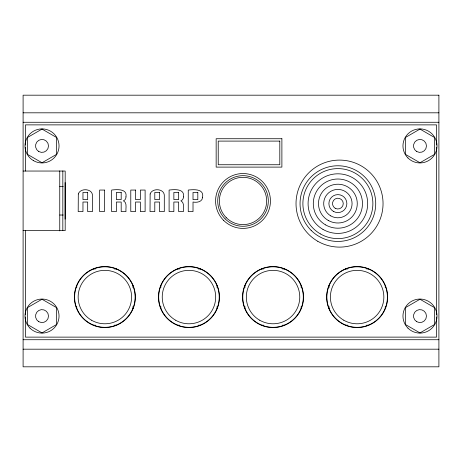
<?xml version="1.0" encoding="UTF-8"?>
<svg xmlns="http://www.w3.org/2000/svg" width="462" height="462" viewBox="0 0 462 462"><rect width="100%" height="100%" fill="white"/><g stroke="black" fill="none" stroke-linecap="round" stroke-linejoin="round"><path stroke-width="0.69" d="M23.1 112.815L438.9 112.815M23.1 122.274L438.9 122.274M23.1 171.044L65.188 171.044L65.188 230.63L23.1 230.63M59.754 186.648L63.248 186.648M59.754 215.026L63.248 215.026M93.324 268.93L95.49 268.93M114.247 268.93L116.412 268.93M177.414 268.93L179.579 268.93M198.337 268.93L200.502 268.93M261.498 268.93L263.663 268.93M282.421 268.93L284.586 268.93M345.588 268.93L347.753 268.93M366.51 268.93L368.676 268.93M93.324 325.208L95.49 325.208M114.247 325.208L116.412 325.208M177.414 325.208L179.579 325.208M198.337 325.208L200.502 325.208M261.498 325.208L263.663 325.208M282.421 325.208L284.586 325.208M345.588 325.208L347.753 325.208M366.51 325.208L368.676 325.208M23.1 339.726L438.9 339.726M23.1 349.185L438.9 349.185M436.538 145.022L436.538 124.873L25.462 124.873L25.462 145.074M436.538 147.182L436.538 314.818M436.538 316.978L436.538 337.127L25.462 337.127L25.462 316.978M385.268 285.522L385.268 287.687M385.268 306.45L385.268 308.61M328.99 285.522L328.99 287.687M328.99 306.45L328.99 308.61M301.184 285.522L301.184 287.687M301.184 306.45L301.184 308.61M244.906 285.522L244.906 287.687M244.906 306.45L244.906 308.61M217.094 285.522L217.094 287.687M217.094 306.45L217.094 308.61M160.816 285.522L160.816 287.687M160.816 306.45L160.816 308.61M133.01 285.522L133.01 287.687M133.01 306.45L133.01 308.61M76.732 285.522L76.732 287.687M76.732 306.45L76.732 308.61M65.107 182.536L65.107 219.138M62.826 170.911L62.826 230.642M59.754 170.905L59.754 230.89M25.462 147.239L25.462 171.044M25.462 230.63L25.462 314.818M125.959 196.922C126.022 198.579 125.023 200.294 123.4 200.797C127.472 202.743 125.537 208.166 125.959 211.596L121.188 211.596L121.188 202.033L116.395 202.033L116.395 211.596L111.625 211.596L111.625 190.055C116.926 189.403 127.558 188.508 125.959 196.922M183.426 196.922C183.495 198.579 182.49 200.294 180.873 200.797C184.939 202.743 183.004 208.166 183.426 211.596L178.661 211.596L178.661 202.033L173.862 202.033L173.862 211.596L169.098 211.596L169.098 190.055C174.399 189.403 185.031 188.508 183.426 196.922M78.309 193.976L78.194 211.596L82.964 211.596L82.964 202.033L87.676 202.033L87.676 211.596L92.469 211.596L92.469 194.912C91.724 188.363 80.215 187.976 78.309 193.976M150.138 193.976L150.023 211.596L154.793 211.596L154.793 202.033L159.505 202.033L159.505 211.596L164.299 211.596L164.299 194.912C163.554 188.363 152.044 187.976 150.138 193.976M202.581 197.239C202.368 202.061 196.737 202.766 193.018 202.033L193.018 211.596L188.253 211.596L188.253 190.055C193.844 189.449 204.256 188.635 202.581 197.239M42.019 129.083L27.437 137.503L27.437 154.337L42.019 162.757L56.595 154.337L56.595 137.503L42.019 129.083M42.019 299.243L27.437 307.663L27.437 324.497L42.019 332.917L56.595 324.497L56.595 307.663L42.019 299.243M419.981 129.083L405.405 137.503L405.405 154.337L419.981 162.757L434.563 154.337L434.563 137.503L419.981 129.083M419.981 299.243L405.405 307.663L405.405 324.497L419.981 332.917L434.563 324.497L434.563 307.663L419.981 299.243M438.9 95.184L23.1 95.184L23.1 366.816L438.9 366.816L438.9 95.184M281.889 138.733L216.152 138.733L216.152 167.105L281.889 167.105L281.889 138.733M279.805 141.095L218.231 141.095L218.231 164.743L279.805 164.743L279.805 141.095M104.418 190.055L99.648 190.055L99.648 211.596L104.418 211.596L104.418 190.055M135.551 190.055L130.781 190.055L130.781 211.596L135.551 211.596L135.551 202.033L140.35 202.033L140.35 211.596L145.114 211.596L145.114 190.055L140.35 190.055L140.35 199.59L135.551 199.59L135.551 190.055M87.676 192.411L82.964 192.411L82.964 199.59L87.676 199.59L87.676 192.411M121.188 192.411L116.395 192.411L116.395 199.59L121.188 199.59L121.188 192.411M159.505 192.411L154.793 192.411L154.793 199.59L159.505 199.59L159.505 192.411M178.661 192.411L173.862 192.411L173.862 199.59L178.661 199.59L178.661 192.411M197.817 192.44L193.018 192.44L193.018 199.648L197.817 199.648L197.817 192.44M341.88 323.487A30.504 30.504 0 0 0 387.635 297.066A30.504 30.504 0 0 0 341.88 270.651A30.504 30.504 0 0 0 341.88 323.487M317.781 241.285A43.509 43.509 0 0 0 383.044 203.603A43.509 43.509 0 0 0 317.781 165.922A43.509 43.509 0 0 0 317.781 241.285M223.614 220.362A27.431 27.431 0 0 0 269.508 208.067A27.431 27.431 0 0 0 235.915 174.474A27.431 27.431 0 0 0 223.614 220.362M257.79 323.487A30.504 30.504 0 0 0 303.546 297.066A30.504 30.504 0 0 0 257.79 270.651A30.504 30.504 0 0 0 257.79 323.487M83.299 318.636A30.504 30.504 0 0 0 134.332 304.966A30.504 30.504 0 0 0 96.974 267.602A30.504 30.504 0 0 0 83.299 318.636M173.706 323.487A30.504 30.504 0 0 0 219.462 297.066A30.504 30.504 0 0 0 173.706 270.651A30.504 30.504 0 0 0 173.706 323.487M320.385 233.911A34.997 34.997 0 0 0 372.88 203.603A34.997 34.997 0 0 0 320.385 173.296A34.997 34.997 0 0 0 320.385 233.911M330.786 215.893A14.189 14.189 0 0 0 352.073 203.603A14.189 14.189 0 0 0 330.786 191.314A14.189 14.189 0 0 0 330.786 215.893M322.984 229.406A29.793 29.793 0 0 0 367.677 203.603A29.793 29.793 0 0 0 322.984 177.801A29.793 29.793 0 0 0 322.984 229.406M325.589 224.902A24.59 24.59 0 0 0 362.474 203.603A24.59 24.59 0 0 0 325.589 182.305A24.59 24.59 0 0 0 325.589 224.902M335.187 208.27A5.394 5.394 0 0 0 343.272 203.603A5.394 5.394 0 0 0 335.187 198.931A5.394 5.394 0 0 0 335.187 208.27M311.128 230.359A37.832 37.832 0 0 0 374.428 213.398A37.832 37.832 0 0 0 328.089 167.059A37.832 37.832 0 0 0 311.128 230.359M328.187 220.397A19.392 19.392 0 0 0 357.27 203.603A19.392 19.392 0 0 0 328.187 186.81A19.392 19.392 0 0 0 328.187 220.397M333.391 211.382A8.986 8.986 0 0 0 346.87 203.603A8.986 8.986 0 0 0 333.391 195.819A8.986 8.986 0 0 0 333.391 211.382M226.293 217.689A23.649 23.649 0 0 0 265.852 207.092A23.649 23.649 0 0 0 236.891 178.13A23.649 23.649 0 0 0 226.293 217.689M225.121 218.861A25.3 25.3 0 0 0 267.452 207.519A25.3 25.3 0 0 0 236.463 176.53A25.3 25.3 0 0 0 225.121 218.861M259.684 320.206A26.721 26.721 0 0 0 299.763 297.066A26.721 26.721 0 0 0 259.684 273.926A26.721 26.721 0 0 0 259.684 320.206M257.912 323.279A30.267 30.267 0 0 0 303.309 297.066A30.267 30.267 0 0 0 257.912 270.853A30.267 30.267 0 0 0 257.912 323.279M343.768 320.206A26.721 26.721 0 0 0 383.853 297.066A26.721 26.721 0 0 0 343.768 273.926A26.721 26.721 0 0 0 343.768 320.206M341.996 323.279A30.267 30.267 0 0 0 387.399 297.066A30.267 30.267 0 0 0 341.996 270.853A30.267 30.267 0 0 0 341.996 323.279M175.595 320.206A26.721 26.721 0 0 0 215.679 297.066A26.721 26.721 0 0 0 175.595 273.926A26.721 26.721 0 0 0 175.595 320.206M173.822 323.279A30.267 30.267 0 0 0 219.225 297.066A30.267 30.267 0 0 0 173.822 270.853A30.267 30.267 0 0 0 173.822 323.279M91.511 320.206A26.721 26.721 0 0 0 131.589 297.066A26.721 26.721 0 0 0 91.511 273.926A26.721 26.721 0 0 0 91.511 320.206M86.735 321.298A30.267 30.267 0 0 0 134.921 300.658A30.267 30.267 0 0 0 92.954 269.248A30.267 30.267 0 0 0 86.735 321.298M38.779 151.53A6.48 6.48 0 0 0 48.498 145.923A6.48 6.48 0 0 0 38.779 140.309A6.48 6.48 0 0 0 38.779 151.53M33.507 160.666A17.025 17.025 0 0 0 59.044 145.923A17.025 17.025 0 0 0 33.507 131.173A17.025 17.025 0 0 0 33.507 160.666M38.779 321.691A6.48 6.48 0 0 0 48.498 316.077A6.48 6.48 0 0 0 38.779 310.47A6.48 6.48 0 0 0 38.779 321.691M29.978 328.118A17.025 17.025 0 0 0 58.46 320.489A17.025 17.025 0 0 0 37.613 299.636A17.025 17.025 0 0 0 29.978 328.118M416.741 151.53A6.48 6.48 0 0 0 426.461 145.923A6.48 6.48 0 0 0 416.741 140.309A6.48 6.48 0 0 0 416.741 151.53M407.946 157.958A17.025 17.025 0 0 0 436.428 150.329A17.025 17.025 0 0 0 415.575 129.475A17.025 17.025 0 0 0 407.946 157.958M416.741 321.691A6.48 6.48 0 0 0 426.461 316.077A6.48 6.48 0 0 0 416.741 310.47A6.48 6.48 0 0 0 416.741 321.691M407.946 328.118A17.025 17.025 0 0 0 436.428 320.489A17.025 17.025 0 0 0 415.575 299.636A17.025 17.025 0 0 0 407.946 328.118"/></g></svg>
